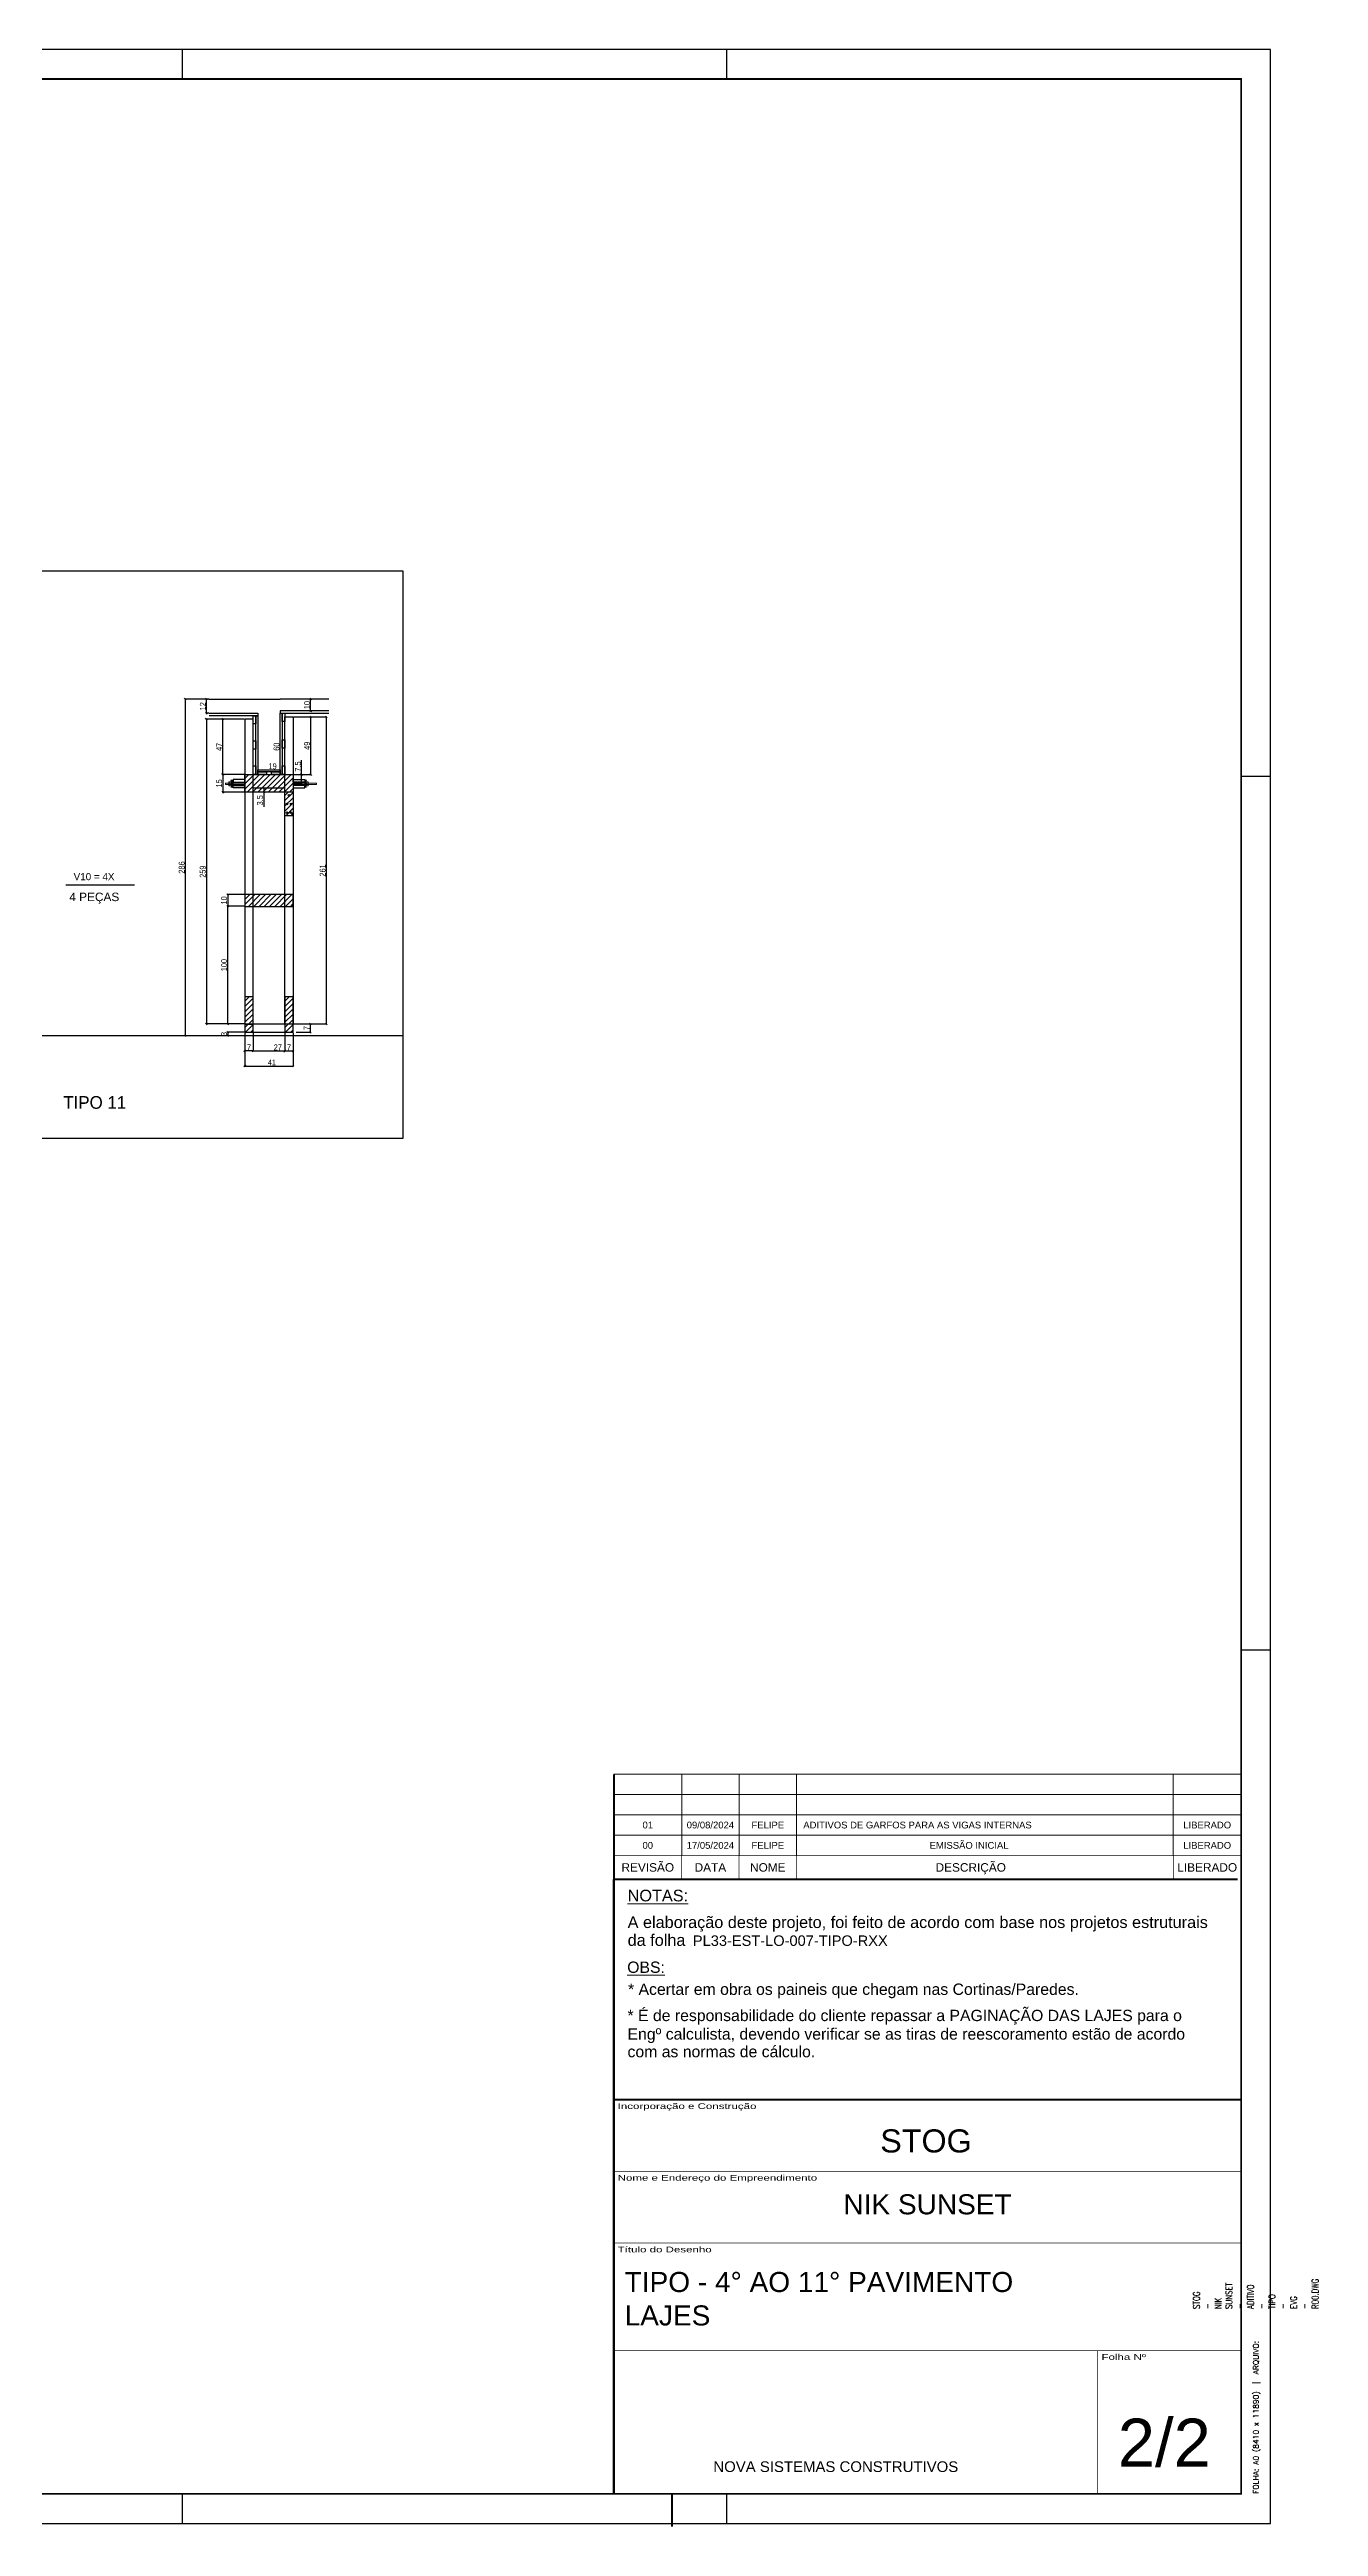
# Model space of a CAD drawing. Extents: x 15230 to 29563, y 3128 to 7338.
# Drawn here: x 27406 to 29563, y 3128 to 7338 of the extents above; entities that cross this region are included whole.
import ezdxf
from ezdxf.enums import TextEntityAlignment as Align

# ---------------------------------------------------------------- set-up
doc = ezdxf.new("R2010")
doc.units = 0
for name, color, linetype, lineweight in [('BARRA_ANCORAGEM', 1, 'Continuous', 15), ('CARIMBO', 7, 'Continuous', 9), ('FOLHA', 255, 'Continuous', 40), ('Folhas', 255, 'Continuous', 9)]:
    doc.layers.add(name, color=color, linetype=linetype, lineweight=lineweight)
for name, color, linetype in [('COTA', 241, 'Continuous'), ('TIRAS REESCORAMENTO', 252, 'Continuous'), ('VIGAS', 3, 'Continuous')]:
    doc.layers.add(name, color=color, linetype=linetype)
doc.styles.add('ARIAL', font='arial.ttf')
doc.styles.add('COTA TECNICA 2X', font='techl___.ttf', dxfattribs={"height": 10})
doc.styles.add('MillsCAD', font='romans.shx', dxfattribs={"width": 0.8})
doc.styles.add('R80-50', font='arial.ttf', dxfattribs={"height": 10})
doc.styles.add('ROMAS860', font='ROMAS860.SHX', dxfattribs={"height": 8.5})
doc.styles.add('Tecnologia', font='')
doc.styles.add('VERDANA', font='verdana.ttf', dxfattribs={"oblique": 15})
doc.styles.get('Tecnologia').set_extended_font_data('Forgotten Futurist')
doc.dimstyles.new('SECAO', dxfattribs={"dimscale": 0.333333, "dimtxt": 5, "dimasz": 9, "dimexe": 3, "dimexo": 3, "dimgap": 3, "dimtad": 1, "dimdec": 1, "dimlfac": 0.5, "dimzin": 12, "dimdsep": 46, "dimtxsty": 'COTA TECNICA 2X', "dimblk1": 'OBLIQUE', "dimblk2": 'OBLIQUE', "dimsah": 1, "dimcen": 0.9, "dimclrd": 4, "dimclre": 4, "dimclrt": 240, "dimadec": 1, "dimazin": 3, "dimtfac": 1, "dimtdec": 1, "dimtmove": 0, "dimatfit": 3, "dimfxl": 1, "dimtolj": 1, "dimtzin": 12, "dimarcsym": 0})

# ---------------------------------------------------------------- blocks, each defined once
blk = doc.blocks.new('_Oblique')
at = {"color": 0, "linetype": 'ByBlock', "lineweight": -2}
blk.add_line((-0.5, -0.5), (0.5, 0.5), dxfattribs=at)
blk = doc.blocks.new('*D311')
at = {"layer": 'COTA', "color": 4, "lineweight": -2, "transparency": 16777216}
for p, q in [((27736.9, 6200.2), (27671.5, 6200.2)), ((27672.5, 6200.2), (27672.5, 5682.1)), ((27736.9, 5682.1), (27671.5, 5682.1))]:
    blk.add_line(p, q, dxfattribs=at)
at = {"layer": 'DEFPOINTS', "color": 0, "transparency": 16777216}
for p in [(27737.9, 6200.2), (27672.5, 5682.1), (27737.9, 5682.1)]:
    blk.add_point(p, dxfattribs=at)
at = {"layer": 'COTA', "color": 4, "lineweight": -2, "transparency": 16777216, "xscale": 3, "yscale": 3, "zscale": 3}
for p, rotation in [((27672.5, 6200.2), 90), ((27672.5, 5682.1), 270)]:
    blk.add_blockref('_Oblique', p, dxfattribs=dict(at, rotation=rotation))
at = {"layer": 'COTA', "color": 240, "transparency": 16777216, "insert": (27666.4, 5941.1), "char_height": 10, "attachment_point": 5, "rotation": 90, "style": 'COTA TECNICA 2X'}
blk.add_mtext('\\A1;259', dxfattribs=at)
blk = doc.blocks.new('*D312')
at = {"layer": 'COTA', "color": 4, "lineweight": -2, "transparency": 16777216}
for p, q in [((27737.9, 5667.1), (27737.9, 5609.6)), ((27819.9, 5667.1), (27819.9, 5609.6)), ((27737.9, 5610.6), (27819.9, 5610.6))]:
    blk.add_line(p, q, dxfattribs=at)
at = {"layer": 'DEFPOINTS', "color": 0, "transparency": 16777216}
for p in [(27737.9, 5668.1), (27819.9, 5668.1), (27819.9, 5610.6)]:
    blk.add_point(p, dxfattribs=at)
at = {"layer": 'COTA', "color": 4, "lineweight": -2, "transparency": 16777216, "xscale": 3, "yscale": 3, "zscale": 3, "rotation": 180}
blk.add_blockref('_Oblique', (27737.9, 5610.6), dxfattribs=at)
at = {"layer": 'COTA', "color": 4, "lineweight": -2, "transparency": 16777216, "xscale": 3, "yscale": 3, "zscale": 3}
blk.add_blockref('_Oblique', (27819.9, 5610.6), dxfattribs=at)
at = {"layer": 'COTA', "color": 240, "transparency": 16777216, "insert": (27783.9, 5616.7), "char_height": 10, "attachment_point": 5, "style": 'COTA TECNICA 2X'}
blk.add_mtext('\\A1;41', dxfattribs=at)
blk = doc.blocks.new('*D313')
at = {"layer": 'COTA', "color": 4, "lineweight": -2, "transparency": 16777216}
for p, q in [((27751.9, 5667.1), (27751.9, 5635.3)), ((27805.9, 5667.1), (27805.9, 5635.3)), ((27751.9, 5636.3), (27805.9, 5636.3))]:
    blk.add_line(p, q, dxfattribs=at)
at = {"layer": 'DEFPOINTS', "color": 0, "transparency": 16777216}
for p in [(27751.9, 5668.1), (27805.9, 5668.1), (27805.9, 5636.3)]:
    blk.add_point(p, dxfattribs=at)
at = {"layer": 'COTA', "color": 4, "lineweight": -2, "transparency": 16777216, "xscale": 3, "yscale": 3, "zscale": 3, "rotation": 180}
blk.add_blockref('_Oblique', (27751.9, 5636.3), dxfattribs=at)
at = {"layer": 'COTA', "color": 4, "lineweight": -2, "transparency": 16777216, "xscale": 3, "yscale": 3, "zscale": 3}
blk.add_blockref('_Oblique', (27805.9, 5636.3), dxfattribs=at)
at = {"layer": 'COTA', "color": 240, "transparency": 16777216, "insert": (27793.9, 5642.4), "char_height": 10, "attachment_point": 5, "style": 'COTA TECNICA 2X'}
blk.add_mtext('\\A1;27', dxfattribs=at)
blk = doc.blocks.new('*D314')
at = {"layer": 'COTA', "color": 4, "lineweight": -2, "transparency": 16777216}
blk.add_line((27805.9, 5636.3), (27819.9, 5636.3), dxfattribs=at)
at = {"layer": 'DEFPOINTS', "color": 0, "transparency": 16777216}
for p in [(27805.9, 5636.3), (27819.9, 5636.3), (27819.9, 5636.3)]:
    blk.add_point(p, dxfattribs=at)
at = {"layer": 'COTA', "color": 4, "lineweight": -2, "transparency": 16777216, "xscale": 3, "yscale": 3, "zscale": 3, "rotation": 180}
blk.add_blockref('_Oblique', (27805.9, 5636.3), dxfattribs=at)
at = {"layer": 'COTA', "color": 4, "lineweight": -2, "transparency": 16777216, "xscale": 3, "yscale": 3, "zscale": 3}
blk.add_blockref('_Oblique', (27819.9, 5636.3), dxfattribs=at)
at = {"layer": 'COTA', "color": 240, "transparency": 16777216, "insert": (27812.9, 5642.4), "char_height": 10, "attachment_point": 5, "style": 'COTA TECNICA 2X'}
blk.add_mtext('\\A1;7', dxfattribs=at)
blk = doc.blocks.new('*D315')
at = {"layer": 'COTA', "color": 4, "lineweight": -2, "transparency": 16777216}
blk.add_line((27751.9, 5636.3), (27737.9, 5636.3), dxfattribs=at)
at = {"layer": 'DEFPOINTS', "color": 0, "transparency": 16777216}
for p in [(27737.9, 5636.3), (27737.9, 5636.3), (27751.9, 5636.3)]:
    blk.add_point(p, dxfattribs=at)
at = {"layer": 'COTA', "color": 4, "lineweight": -2, "transparency": 16777216, "xscale": 3, "yscale": 3, "zscale": 3, "rotation": 180}
blk.add_blockref('_Oblique', (27737.9, 5636.3), dxfattribs=at)
at = {"layer": 'COTA', "color": 4, "lineweight": -2, "transparency": 16777216, "xscale": 3, "yscale": 3, "zscale": 3}
blk.add_blockref('_Oblique', (27751.9, 5636.3), dxfattribs=at)
at = {"layer": 'COTA', "color": 240, "transparency": 16777216, "insert": (27744.9, 5642.4), "char_height": 10, "attachment_point": 5, "style": 'COTA TECNICA 2X'}
blk.add_mtext('\\A1;7', dxfattribs=at)
blk = doc.blocks.new('*D316')
at = {"layer": 'COTA', "color": 4, "lineweight": -2, "transparency": 16777216}
for p, q in [((27736.9, 5902.1), (27707.8, 5902.1)), ((27708.8, 5902.1), (27708.8, 5882.1)), ((27736.9, 5882.1), (27707.8, 5882.1))]:
    blk.add_line(p, q, dxfattribs=at)
at = {"layer": 'DEFPOINTS', "color": 0, "transparency": 16777216}
for p in [(27737.9, 5902.1), (27708.8, 5882.1), (27737.9, 5882.1)]:
    blk.add_point(p, dxfattribs=at)
at = {"layer": 'COTA', "color": 4, "lineweight": -2, "transparency": 16777216, "xscale": 3, "yscale": 3, "zscale": 3}
for p, rotation in [((27708.8, 5902.1), 90), ((27708.8, 5882.1), 270)]:
    blk.add_blockref('_Oblique', p, dxfattribs=dict(at, rotation=rotation))
at = {"layer": 'COTA', "color": 240, "transparency": 16777216, "insert": (27702.7, 5892.1), "char_height": 10, "attachment_point": 5, "rotation": 90, "style": 'COTA TECNICA 2X'}
blk.add_mtext('\\A1;10', dxfattribs=at)
blk = doc.blocks.new('*D317')
at = {"layer": 'COTA', "color": 4, "lineweight": -2, "transparency": 16777216}
for p, q in [((27736.9, 6200.2), (27699.2, 6200.2)), ((27700.2, 6106.1), (27700.2, 6200.2)), ((27736.9, 6106.1), (27699.2, 6106.1))]:
    blk.add_line(p, q, dxfattribs=at)
at = {"layer": 'DEFPOINTS', "color": 0, "transparency": 16777216}
for p in [(27700.2, 6200.2), (27737.9, 6200.2), (27737.9, 6106.1)]:
    blk.add_point(p, dxfattribs=at)
at = {"layer": 'COTA', "color": 4, "lineweight": -2, "transparency": 16777216, "xscale": 3, "yscale": 3, "zscale": 3}
for p, rotation in [((27700.2, 6200.2), 90), ((27700.2, 6106.1), 270)]:
    blk.add_blockref('_Oblique', p, dxfattribs=dict(at, rotation=rotation))
at = {"layer": 'COTA', "color": 240, "transparency": 16777216, "insert": (27694.2, 6153.1), "char_height": 10, "attachment_point": 5, "rotation": 90, "style": 'COTA TECNICA 2X'}
blk.add_mtext('\\A1;47', dxfattribs=at)
blk = doc.blocks.new('*D318')
at = {"layer": 'COTA', "color": 4, "lineweight": -2, "transparency": 16777216}
for p, q in [((27820.9, 6204), (27850.7, 6204)), ((27849.7, 6204), (27849.7, 6106.1)), ((27820.9, 6106.1), (27850.7, 6106.1))]:
    blk.add_line(p, q, dxfattribs=at)
at = {"layer": 'DEFPOINTS', "color": 0, "transparency": 16777216}
for p in [(27819.9, 6204), (27819.9, 6106.1), (27849.7, 6106.1)]:
    blk.add_point(p, dxfattribs=at)
at = {"layer": 'COTA', "color": 4, "lineweight": -2, "transparency": 16777216, "xscale": 3, "yscale": 3, "zscale": 3}
for p, rotation in [((27849.7, 6204), 90), ((27849.7, 6106.1), 270)]:
    blk.add_blockref('_Oblique', p, dxfattribs=dict(at, rotation=rotation))
at = {"layer": 'COTA', "color": 240, "transparency": 16777216, "insert": (27843.6, 6155.1), "char_height": 10, "attachment_point": 5, "rotation": 90, "style": 'COTA TECNICA 2X'}
blk.add_mtext('\\A1;49', dxfattribs=at)
blk = doc.blocks.new('*D319')
at = {"layer": 'COTA', "color": 4, "lineweight": -2, "transparency": 16777216}
for p, q in [((27675.9, 6234.2), (27635.7, 6234.2)), ((27636.7, 6234.2), (27636.7, 5662.1)), ((27736.9, 5662.1), (27635.7, 5662.1))]:
    blk.add_line(p, q, dxfattribs=at)
at = {"layer": 'DEFPOINTS', "color": 0, "transparency": 16777216}
for p in [(27676.9, 6234.2), (27636.7, 5662.1), (27737.9, 5662.1)]:
    blk.add_point(p, dxfattribs=at)
at = {"layer": 'COTA', "color": 4, "lineweight": -2, "transparency": 16777216, "xscale": 3, "yscale": 3, "zscale": 3}
for p, rotation in [((27636.7, 6234.2), 90), ((27636.7, 5662.1), 270)]:
    blk.add_blockref('_Oblique', p, dxfattribs=dict(at, rotation=rotation))
at = {"layer": 'COTA', "color": 240, "transparency": 16777216, "insert": (27630.6, 5948.1), "char_height": 10, "attachment_point": 5, "rotation": 90, "style": 'COTA TECNICA 2X'}
blk.add_mtext('\\A1;286', dxfattribs=at)
blk = doc.blocks.new('*D320')
at = {"layer": 'COTA', "color": 4, "lineweight": -2, "transparency": 16777216}
for p, q in [((27736.9, 5668.1), (27707.8, 5668.1)), ((27736.9, 5662.1), (27707.8, 5662.1)), ((27708.8, 5668.1), (27708.8, 5662.1))]:
    blk.add_line(p, q, dxfattribs=at)
at = {"layer": 'DEFPOINTS', "color": 0, "transparency": 16777216}
for p in [(27708.8, 5662.1), (27737.9, 5668.1), (27737.9, 5662.1)]:
    blk.add_point(p, dxfattribs=at)
at = {"layer": 'COTA', "color": 4, "lineweight": -2, "transparency": 16777216, "xscale": 3, "yscale": 3, "zscale": 3}
for p, rotation in [((27708.8, 5668.1), 90), ((27708.8, 5662.1), 270)]:
    blk.add_blockref('_Oblique', p, dxfattribs=dict(at, rotation=rotation))
at = {"layer": 'COTA', "color": 240, "transparency": 16777216, "insert": (27702.6, 5665.1), "char_height": 10, "attachment_point": 5, "rotation": 90, "style": 'COTA TECNICA 2X'}
blk.add_mtext('\\A1;3', dxfattribs=at)
blk = doc.blocks.new('*D321')
at = {"layer": 'DEFPOINTS', "color": 0, "transparency": 16777216}
for p in [(27785, 6234.2), (27797.9, 6234.2), (27785, 6114.1)]:
    blk.add_point(p, dxfattribs=at)
at = {"layer": 'COTA', "color": 240, "transparency": 16777216, "insert": (27791.8, 6153.5), "char_height": 10, "attachment_point": 5, "rotation": 90, "style": 'COTA TECNICA 2X'}
blk.add_mtext('\\A1;60', dxfattribs=at)
blk = doc.blocks.new('*D322')
at = {"layer": 'DEFPOINTS', "color": 0, "transparency": 16777216}
for p in [(27759.9, 6114.1), (27797.9, 6114.1), (27797.9, 6114.1)]:
    blk.add_point(p, dxfattribs=at)
at = {"layer": 'COTA', "color": 240, "transparency": 16777216, "insert": (27785, 6120.2), "char_height": 10, "attachment_point": 5, "style": 'COTA TECNICA 2X'}
blk.add_mtext('\\A1;19', dxfattribs=at)
blk = doc.blocks.new('*D323')
at = {"layer": 'COTA', "color": 4, "lineweight": -2, "transparency": 16777216}
for p, q in [((27736.9, 5882.1), (27707.8, 5882.1)), ((27708.8, 5682.1), (27708.8, 5882.1)), ((27735.9, 5682.1), (27707.8, 5682.1))]:
    blk.add_line(p, q, dxfattribs=at)
at = {"layer": 'DEFPOINTS', "color": 0, "transparency": 16777216}
for p in [(27708.8, 5882.1), (27737.9, 5882.1), (27736.9, 5682.1)]:
    blk.add_point(p, dxfattribs=at)
at = {"layer": 'COTA', "color": 4, "lineweight": -2, "transparency": 16777216, "xscale": 3, "yscale": 3, "zscale": 3}
for p, rotation in [((27708.8, 5882.1), 90), ((27708.8, 5682.1), 270)]:
    blk.add_blockref('_Oblique', p, dxfattribs=dict(at, rotation=rotation))
at = {"layer": 'COTA', "color": 240, "transparency": 16777216, "insert": (27702.7, 5782.1), "char_height": 10, "attachment_point": 5, "rotation": 90, "style": 'COTA TECNICA 2X'}
blk.add_mtext('\\A1;100', dxfattribs=at)
blk = doc.blocks.new('*D324')
at = {"layer": 'COTA', "color": 4, "lineweight": -2, "transparency": 16777216}
for p, q in [((27849.7, 6214.2), (27849.7, 6234.2)), ((27850.7, 6234.2), (27850.7, 6234.2)), ((27847.5, 6214.2), (27850.7, 6214.2))]:
    blk.add_line(p, q, dxfattribs=at)
at = {"layer": 'DEFPOINTS', "color": 0, "transparency": 16777216}
for p in [(27849.7, 6234.2), (27849.7, 6234.2), (27846.5, 6214.2)]:
    blk.add_point(p, dxfattribs=at)
at = {"layer": 'COTA', "color": 4, "lineweight": -2, "transparency": 16777216, "xscale": 3, "yscale": 3, "zscale": 3}
for p, rotation in [((27849.7, 6234.2), 90), ((27849.7, 6214.2), 270)]:
    blk.add_blockref('_Oblique', p, dxfattribs=dict(at, rotation=rotation))
at = {"layer": 'COTA', "color": 240, "transparency": 16777216, "insert": (27843.6, 6224.2), "char_height": 10, "attachment_point": 5, "rotation": 90, "style": 'COTA TECNICA 2X'}
blk.add_mtext('\\A1;10', dxfattribs=at)
blk = doc.blocks.new('*D325')
at = {"layer": 'COTA', "color": 4, "lineweight": -2, "transparency": 16777216}
for p, q in [((27821.9, 6204), (27877.2, 6204)), ((27876.2, 6204), (27876.2, 5682.1)), ((27821.9, 5682.1), (27877.2, 5682.1))]:
    blk.add_line(p, q, dxfattribs=at)
at = {"layer": 'DEFPOINTS', "color": 0, "transparency": 16777216}
for p in [(27820.9, 6204), (27820.9, 5682.1), (27876.2, 5682.1)]:
    blk.add_point(p, dxfattribs=at)
at = {"layer": 'COTA', "color": 4, "lineweight": -2, "transparency": 16777216, "xscale": 3, "yscale": 3, "zscale": 3}
for p, rotation in [((27876.2, 6204), 90), ((27876.2, 5682.1), 270)]:
    blk.add_blockref('_Oblique', p, dxfattribs=dict(at, rotation=rotation))
at = {"layer": 'COTA', "color": 240, "transparency": 16777216, "insert": (27870.1, 5943.1), "char_height": 10, "attachment_point": 5, "rotation": 90, "style": 'COTA TECNICA 2X'}
blk.add_mtext('\\A1;261', dxfattribs=at)
blk = doc.blocks.new('*D326')
at = {"layer": 'COTA', "color": 4, "lineweight": -2, "transparency": 16777216}
for p, q in [((27806.9, 5682.1), (27850.1, 5682.1)), ((27825, 5668.1), (27850.1, 5668.1)), ((27849.1, 5682.1), (27849.1, 5668.1))]:
    blk.add_line(p, q, dxfattribs=at)
at = {"layer": 'DEFPOINTS', "color": 0, "transparency": 16777216}
for p in [(27805.9, 5682.1), (27824, 5668.1), (27849.1, 5668.1)]:
    blk.add_point(p, dxfattribs=at)
at = {"layer": 'COTA', "color": 4, "lineweight": -2, "transparency": 16777216, "xscale": 3, "yscale": 3, "zscale": 3}
for p, rotation in [((27849.1, 5682.1), 90), ((27849.1, 5668.1), 270)]:
    blk.add_blockref('_Oblique', p, dxfattribs=dict(at, rotation=rotation))
at = {"layer": 'COTA', "color": 240, "transparency": 16777216, "insert": (27843, 5675.1), "char_height": 10, "attachment_point": 5, "rotation": 90, "style": 'COTA TECNICA 2X'}
blk.add_mtext('\\A1;7', dxfattribs=at)
blk = doc.blocks.new('*D327')
at = {"layer": 'COTA', "color": 4, "lineweight": -2, "transparency": 16777216}
for p, q in [((27736.9, 6106.1), (27699.2, 6106.1)), ((27700.2, 6106.1), (27700.2, 6076.1)), ((27736.9, 6076.1), (27699.2, 6076.1))]:
    blk.add_line(p, q, dxfattribs=at)
at = {"layer": 'DEFPOINTS', "color": 0, "transparency": 16777216}
for p in [(27737.9, 6106.1), (27700.2, 6076.1), (27737.9, 6076.1)]:
    blk.add_point(p, dxfattribs=at)
at = {"layer": 'COTA', "color": 4, "lineweight": -2, "transparency": 16777216, "xscale": 3, "yscale": 3, "zscale": 3}
for p, rotation in [((27700.2, 6106.1), 90), ((27700.2, 6076.1), 270)]:
    blk.add_blockref('_Oblique', p, dxfattribs=dict(at, rotation=rotation))
at = {"layer": 'COTA', "color": 240, "transparency": 16777216, "insert": (27694.1, 6091.1), "char_height": 10, "attachment_point": 5, "rotation": 90, "style": 'COTA TECNICA 2X'}
blk.add_mtext('\\A1;15', dxfattribs=at)
blk = doc.blocks.new('A$C51C4441F')
at = {"layer": 'BARRA_ANCORAGEM'}
for p, q in [((-2.3, 3.4), (-5.8, 3.4)), ((-5.8, 3.4), (-5.8, -3.4)), ((-2.3, 1.2), (-5, 1.2)), ((-2.3, 3.4), (-1.8, 5.5)), ((-2.3, 3.4), (-2.3, 3.4)), ((-2.3, 3.4), (-2.3, 0.2)), ((-2.3, -3.4), (-5.8, -3.4)), ((-2.2, -1.2), (-5, -1.2)), ((-2.3, -0.2), (-2.3, -3.4)), ((-2.3, -3.4), (-1.8, -5.5))]:
    blk.add_line(p, q, dxfattribs=at)
for points in [[(-2.7, 6), (-1.2, 6), (-1.2, 5.5), (-2.7, 5.5)], [(-2.7, 0.2), (-1.2, 0.2), (-1.2, -0.2), (-2.7, -0.2)], [(-1.2, -6), (0, -6), (0, 6), (-1.2, 6)], [(-2.7, -6), (-1.2, -6), (-1.2, -5.5), (-2.7, -5.5)]]:
    blk.add_lwpolyline(points, close=True, dxfattribs=at)
for centre, radius, start, end in [((-4.7, 2.3), 1.15, 107.7845, 252.2718), ((-4.5, 0), 1.3, 112.648, 247.4083), ((-4.7, -2.3), 1.15, 107.7845, 252.2718)]:
    blk.add_arc(centre, radius, start, end, dxfattribs=at)
blk = doc.blocks.new('*D328')
at = {"layer": 'COTA', "color": 4, "lineweight": -2, "transparency": 16777216}
for p, q in [((27820.9, 6106.1), (27835.2, 6106.1)), ((27834.2, 6106.1), (27834.2, 6130.3)), ((27834.2, 6090.4), (27834.2, 6106.1)), ((27820.9, 6090.4), (27835.2, 6090.4))]:
    blk.add_line(p, q, dxfattribs=at)
at = {"layer": 'DEFPOINTS', "color": 0, "transparency": 16777216}
for p in [(27819.9, 6106.1), (27834.2, 6106.1), (27819.9, 6090.4)]:
    blk.add_point(p, dxfattribs=at)
at = {"layer": 'COTA', "color": 4, "lineweight": -2, "transparency": 16777216, "xscale": 3, "yscale": 3, "zscale": 3}
for p, rotation in [((27834.2, 6106.1), 90), ((27834.2, 6090.4), 270)]:
    blk.add_blockref('_Oblique', p, dxfattribs=dict(at, rotation=rotation))
at = {"layer": 'COTA', "color": 240, "transparency": 16777216, "insert": (27828, 6119.7), "char_height": 10, "attachment_point": 5, "rotation": 90, "style": 'COTA TECNICA 2X'}
blk.add_mtext('\\A1;7.5', dxfattribs=at)
blk = doc.blocks.new('*D329')
at = {"layer": 'COTA', "color": 4, "lineweight": -2, "transparency": 16777216}
for p, q in [((27777.9, 6083.1), (27768.9, 6083.1)), ((27777.9, 6076.1), (27768.9, 6076.1)), ((27769.9, 6083.1), (27769.9, 6076.1)), ((27769.9, 6076.1), (27769.9, 6051.5))]:
    blk.add_line(p, q, dxfattribs=at)
at = {"layer": 'DEFPOINTS', "color": 0, "transparency": 16777216}
for p in [(27769.9, 6076.1), (27778.9, 6083.1), (27778.9, 6076.1)]:
    blk.add_point(p, dxfattribs=at)
at = {"layer": 'COTA', "color": 4, "lineweight": -2, "transparency": 16777216, "xscale": 3, "yscale": 3, "zscale": 3}
for p, rotation in [((27769.9, 6083.1), 90), ((27769.9, 6076.1), 270)]:
    blk.add_blockref('_Oblique', p, dxfattribs=dict(at, rotation=rotation))
at = {"layer": 'COTA', "color": 240, "transparency": 16777216, "insert": (27763.6, 6062.3), "char_height": 10, "attachment_point": 5, "rotation": 90, "style": 'COTA TECNICA 2X'}
blk.add_mtext('\\A1;3.5', dxfattribs=at)
blk = doc.blocks.new('*D330')
at = {"layer": 'COTA', "color": 4, "lineweight": -2, "transparency": 16777216}
for p, q in [((27676.4, 6234.2), (27671.5, 6234.2)), ((27672.5, 6210.2), (27672.5, 6234.2)), ((27676.4, 6210.2), (27671.5, 6210.2))]:
    blk.add_line(p, q, dxfattribs=at)
at = {"layer": 'DEFPOINTS', "color": 0, "transparency": 16777216}
for p in [(27672.5, 6234.2), (27677.4, 6234.2), (27677.4, 6210.2)]:
    blk.add_point(p, dxfattribs=at)
at = {"layer": 'COTA', "color": 4, "lineweight": -2, "transparency": 16777216, "xscale": 3, "yscale": 3, "zscale": 3}
for p, rotation in [((27672.5, 6234.2), 90), ((27672.5, 6210.2), 270)]:
    blk.add_blockref('_Oblique', p, dxfattribs=dict(at, rotation=rotation))
at = {"layer": 'COTA', "color": 240, "transparency": 16777216, "insert": (27666.5, 6222.2), "char_height": 10, "attachment_point": 5, "rotation": 90, "style": 'COTA TECNICA 2X'}
blk.add_mtext('\\A1;12', dxfattribs=at)
blk = doc.blocks.new('*U6')
at = {"color": 252}
for p, q in [((-10740, 8310), (-10759.3, 8210)), ((-11540, 4165.2), (-11790, 2870)), ((-11690, 1785), (-11734.2, 1785)), ((-11690, 1785), (-11690, 1829.2)), ((-11690, 1785), (-11645.8, 1785)), ((-11690, 1785), (-11690, 1740.8)), ((-11790, 1385), (-11540, 1385)), ((-11690, 985), (-11690, 1029.2)), ((-11690, 985), (-11734.2, 985)), ((-11690, 985), (-11645.8, 985)), ((-11690, 985), (-11690, 940.8))]:
    blk.add_line(p, q, dxfattribs=at)
at = {"color": 7}
for p, q in [((-9690, 8310), (-9690, 8210)), ((-8495, 8310), (-8495, 8210)), ((-7300, 8310), (-7300, 8210)), ((-5450, 8310), (-5450, 8210)), ((-3600, 8310), (-3600, 8210)), ((-1750, 8310), (-1750, 8210)), ((-11790, 5840), (-11540, 5840)), ((0, 5840), (100, 5840)), ((-11790, 2870), (-11540, 2870)), ((0, 2870), (100, 2870)), ((-9690, 0), (-9690, -100)), ((-8495, 0), (-8495, -100)), ((-7300, 0), (-7300, -100)), ((-5450, 0), (-5450, -100)), ((-3600, 0), (-3600, -100)), ((-1750, 0), (-1750, -100))]:
    blk.add_line(p, q, dxfattribs=at)
blk.add_lwpolyline([(-11790, 8310), (-11790, -100), (100, -100), (100, 8310)], close=True, dxfattribs=at)
at = {"color": 7, "const_width": 6}
blk.add_lwpolyline([(-11540, 8210), (-11540, 0), (0, 0), (0, 8210)], close=True, dxfattribs=at)
at = {"color": 252}
for centre in [(-11690, 1785), (-11690, 985)]:
    blk.add_circle(centre, 25, dxfattribs=at)
for p in [(-11690, 1785), (-11690, 1785), (-11690, 985), (-11690, 985)]:
    blk.add_point(p, dxfattribs=at)
blk.add_point((-11690, 985))
at = {"color": 7, "style": 'MillsCAD'}
blk.add_text('FOLHA: A0 (8410 x 11890)  |  ARQUIVO:', height=18.75, rotation=90, dxfattribs=at).set_placement((50, 0), align=Align.MIDDLE_LEFT)
at = {"color": 7, "insert": (50, 628.4), "char_height": 22, "width": 1.25, "attachment_point": 4, "rotation": 90, "style": 'MillsCAD'}
blk.add_mtext('STOG - NIK SUNSET - ADITIVO - TIPO - EVG - R00.DWG', dxfattribs=at)
blk = doc.blocks.new('Carimbo Laje')
at = {"layer": 'CARIMBO', "color": 30}
for points, const_width in [([(124981.9, 144853.7), (123684.7, 144853.7), (123684.7, 144038.4)], 4.45), ([(123684.7, 144705.5), (124981.9, 144705.5)], 1.48), ([(123684.7, 144557.3), (124981.9, 144557.3)], 1.48), ([(123684.7, 144334.9), (124981.9, 144334.9)], 1.48), ([(124685.4, 144038.4), (124685.4, 144334.9)], 1.48), ([(123684.7, 144038.4), (124981.9, 144038.4)], 1.48)]:
    blk.add_lwpolyline(points, dxfattribs=dict(at, const_width=const_width))
at = {"color": 0, "linetype": 'Continuous', "ltscale": 5, "style": 'ARIAL'}
blk.add_text('NOVA SISTEMAS CONSTRUTIVOS', height=22.118, dxfattribs=at).set_placement((123890.4, 144083.7))
at = {"color": 7, "style": 'ARIAL'}
blk.add_attdef('INCORPORAÇÃO_E_CONTRUÇÃO', text='', height=45.7, dxfattribs=at).set_placement((124364.7, 144777.9), align=Align.MIDDLE_CENTER)
blk.add_attdef('NOME_DA_OBRA', text='', height=41.5, dxfattribs=at).set_placement((124333.3, 144616.6), align=Align.CENTER)
for tag, p in [('PAVIMENTO', (123706.9, 144455.9)), ('TIPO_DE_PROJETO', (123706.9, 144386.8))]:
    blk.add_attdef(tag, p, '', height=41.5, dxfattribs=at)
at = {"color": 7, "style": 'ARIAL', "oblique": 10}
blk.add_attdef('FOLHA_Nº', text='', height=111.2, dxfattribs=at).set_placement((124832.8, 144149.1), align=Align.CENTER)
at = {"layer": 'CARIMBO', "color": 7, "style": 'VERDANA'}
blk.add_attdef('ENDEREÇO', text='', height=14.8, dxfattribs=at).set_placement((124333.3, 144572.1), align=Align.CENTER)
at = {"layer": 'Folhas', "style": 'Tecnologia', "width": 1.5}
for s, p in [('Incorporação e Construção', (123692.5, 144846.3)), ('Nome e Endereço do Empreendimento', (123692.5, 144698.1)), ('Título do Desenho', (123692.5, 144549.8)), ('Folha Nº', (124693.1, 144327.5))]:
    blk.add_text(s, height=11.86, dxfattribs=at).set_placement(p, align=Align.TOP_LEFT)
blk = doc.blocks.new('Revisão Carimbo')
at = {"color": 30}
for p, q in [((0, 155), (925, 155)), ((100, 35), (100, 155)), ((184.66, 35), (184.66, 155)), ((269.32, 35), (269.32, 155)), ((825, 35), (825, 155)), ((0, 125), (925, 125)), ((0, 95), (925, 95)), ((0, 65), (925, 65))]:
    blk.add_line(p, q, dxfattribs=at)
for points, const_width in [([(0, 0), (0, 155)], 3), ([(0, 0), (920, 0)], 3), ([(0, 35), (925, 35)], 1), ([(100, 35), (100, 0)], 1), ([(184.66, 35), (184.66, 0)], 1), ([(269.32, 35), (269.32, 0)], 1), ([(825, 35), (825, 0)], 1)]:
    blk.add_lwpolyline(points, dxfattribs=dict(at, const_width=const_width))
at = {"color": 7, "style": 'ARIAL'}
for s, p in [('REVISÃO', (50, 17.5)), ('DATA', (142.33, 17.5)), ('NOME', (226.99, 17.5)), ('DESCRIÇÃO', (526.27, 17.5)), ('LIBERADO', (875, 17.5))]:
    blk.add_text(s, height=12.5, dxfattribs=at).set_placement(p, align=Align.MIDDLE_CENTER)
at = {"layer": 'CARIMBO', "color": 7, "style": 'ARIAL'}
for tag, p in [('REVISÃO_03', (50, 140)), ('REVISÃO_02', (50, 110)), ('DATA', (142.33, 140)), ('DATA', (142.33, 110)), ('NOME', (226.99, 140)), ('NOME', (226.99, 110)), ('LIBERADO', (875, 140)), ('LIBERADO', (875, 110)), ('REVISÃO_01', (50, 80)), ('DATA', (142.33, 80)), ('NOME', (226.99, 80)), ('LIBERADO', (875, 80)), ('REVISÃO_00', (50, 50)), ('DATA', (142.33, 50)), ('NOME', (226.99, 50)), ('LIBERADO', (875, 50))]:
    blk.add_attdef(tag, text='', height=10, dxfattribs=at).set_placement(p, align=Align.MIDDLE_CENTER)
for p in [(279.32, 140), (279.32, 110), (279.32, 80), (279.32, 50)]:
    blk.add_attdef('DESCRIÇÃO', text='', height=10, dxfattribs=at).set_placement(p, align=Align.MIDDLE_LEFT)

msp = doc.modelspace()

# ---------------------------------------------------------------- hatches: boundary and pattern name
at = {"layer": 'COTA'}
h = msp.add_hatch(dxfattribs=at)
h.set_pattern_fill('ANSI31', color=256, scale=2, style=0)
h.set_pattern_definition([(45, (3122.979, -207190.956), (-4.49012806, 4.49012806), [])])
h.paths.add_polyline_path([(27819.93, 6076.11), (27819.93, 6106.11), (27737.93, 6106.11), (27737.93, 6076.11)])
h = msp.add_hatch(dxfattribs=at)
h.set_pattern_fill('ANSI31', color=256, scale=2, style=0)
h.set_pattern_definition([(45, (4146.2027, -192183.2966), (-4.49012806, 4.49012806), [])])
h.paths.add_polyline_path([(27806.05, 6036.09), (27820.05, 6036.09), (27820.05, 6076.03), (27806.05, 6076.03)])
h = msp.add_hatch(dxfattribs=at)
h.set_pattern_fill('ANSI31', color=256, scale=2, style=0)
h.set_pattern_definition([(45, (4156.078, -192219.211), (-4.49012806, 4.49012806), [])])
h.paths.add_polyline_path([(27819.93, 5882.09), (27819.93, 5902.09), (27737.93, 5902.09), (27737.93, 5882.09)])
h = msp.add_hatch(dxfattribs=at)
h.set_pattern_fill('ANSI31', color=256, scale=2, style=0)
h.set_pattern_definition([(45, (7893.7114, -141.1216), (-4.490128, 4.490128), [])])
h.paths.add_polyline_path([(27737.93, 5668.07), (27751.93, 5668.07), (27751.93, 5728.07), (27737.93, 5728.07)])
h = msp.add_hatch(dxfattribs=at)
h.set_pattern_fill('ANSI31', color=256, scale=2, style=0)
h.set_pattern_definition([(45, (7961.7114, -141.1216), (-4.490128, 4.490128), [])])
h.paths.add_polyline_path([(27805.93, 5668.07), (27819.93, 5668.07), (27819.93, 5728.07), (27805.93, 5728.07)])

# ---------------------------------------------------------------- linework, layer by layer
at = {"linetype": 'Continuous'}
for p, q in [((27737.93, 6076.11), (27737.93, 6106.11)), ((27737.93, 6106.11), (27819.93, 6106.11)), ((27819.93, 6106.11), (27819.93, 6076.11)), ((27819.93, 6076.11), (27737.93, 6076.11)), ((27805.93, 6083.11), (27751.93, 6083.11))]:
    msp.add_line(p, q, dxfattribs=at)
msp.add_line((27819.93, 6036.09), (27805.93, 6036.09))
for points in [[(27737.93, 5682.07), (27751.93, 5682.07), (27751.93, 6200.16), (27737.93, 6200.16)], [(27737.93, 5668.07), (27751.93, 5668.07), (27751.93, 5728.07), (27737.93, 5728.07)], [(27805.93, 5668.07), (27819.93, 5668.07), (27819.93, 5728.07), (27805.93, 5728.07)]]:
    msp.add_lwpolyline(points, close=True, dxfattribs=at)
for points in [[(27805.93, 6083.11), (27805.93, 6204.04), (27819.93, 6204.04), (27819.93, 5682.07), (27805.93, 5682.07), (27805.93, 6083.11)], [(27737.93, 5882.09), (27819.93, 5882.09), (27819.93, 5902.09), (27737.93, 5902.09), (27737.93, 5882.09)], [(27759.93, 5668.07), (27819.93, 5668.07), (27819.93, 5682.07), (27737.93, 5682.07), (27737.93, 5668.07), (27759.93, 5668.07)]]:
    msp.add_lwpolyline(points, dxfattribs=at)
for centre in [(27812.93, 6071.03), (27809.43, 6056.06), (27809.43, 6041.09), (27816.43, 6056.06), (27816.43, 6041.09)]:
    msp.add_circle(centre, 1.4)
at = {"layer": 'BARRA_ANCORAGEM'}
for points in [[(27704.73, 6089.41), (27710.92, 6089.41), (27710.92, 6091.41), (27704.73, 6091.41)], [(27716.73, 6096.41), (27717.93, 6096.41), (27717.93, 6084.41), (27716.73, 6084.41)], [(27717.93, 6089.41), (27737.93, 6089.41), (27737.93, 6091.41), (27717.93, 6091.41)], [(27839.93, 6089.41), (27819.93, 6089.41), (27819.93, 6091.41), (27839.93, 6091.41)], [(27841.13, 6096.41), (27839.93, 6096.41), (27839.93, 6084.41), (27841.13, 6084.41)], [(27845.74, 6089.41), (27859.93, 6089.41), (27859.93, 6091.41), (27845.74, 6091.41)]]:
    msp.add_lwpolyline(points, close=True, dxfattribs=at)
at = {"layer": 'CARIMBO', "color": 30, "const_width": 3.65}
msp.add_lwpolyline([(28365.14, 3853.65), (28365.14, 4228.27)], dxfattribs=at)
at = {"layer": 'FOLHA'}
msp.add_line((28463.63, 3183.48), (28463.63, 3128.18), dxfattribs=at)
at = {"layer": 'TIRAS REESCORAMENTO', "linetype": 'ByBlock'}
for p, q in [((27676.91, 6234.16), (27759.93, 6234.16)), ((27759.93, 6234.16), (27797.93, 6234.16)), ((27880.89, 6234.16), (27797.93, 6234.16)), ((27797.93, 6210.16), (27880.41, 6210.16)), ((28006.26, 5662.07), (27381.98, 5662.07))]:
    msp.add_line(p, q, dxfattribs=at)
for points in [[(27677.45, 6210.16), (27759.93, 6210.16), (27759.93, 6206.16), (27677.45, 6206.16)], [(27759.93, 6106.11), (27756.33, 6106.11), (27756.33, 6206.16), (27759.93, 6206.16), (27759.93, 6106.11)], [(27880.41, 6214.16), (27797.93, 6214.16), (27797.93, 6210.16), (27880.41, 6210.16)], [(27801.53, 6106.11), (27797.93, 6106.11), (27797.93, 6210.16), (27801.53, 6210.16), (27801.53, 6106.11)]]:
    msp.add_lwpolyline(points, dxfattribs=at)
for points in [[(27751.93, 6206.16), (27756.33, 6206.16), (27756.33, 6192.16), (27751.93, 6192.16)], [(27801.53, 6210.16), (27805.93, 6210.16), (27805.93, 6196.16), (27801.53, 6196.16)], [(27751.93, 6163.14), (27756.33, 6163.14), (27756.33, 6149.14), (27751.93, 6149.14)], [(27801.53, 6165.14), (27805.93, 6165.14), (27805.93, 6151.14), (27801.53, 6151.14)], [(27751.93, 6121.11), (27756.33, 6121.11), (27756.33, 6106.11), (27751.93, 6106.11)], [(27797.93, 6110.51), (27759.93, 6110.51), (27759.93, 6114.11), (27797.93, 6114.11)], [(27774.93, 6110.51), (27774.93, 6106.11), (27759.93, 6106.11), (27759.93, 6110.51)], [(27797.93, 6110.51), (27797.93, 6106.11), (27782.93, 6106.11), (27782.93, 6110.51)], [(27801.53, 6121.11), (27805.93, 6121.11), (27805.93, 6106.11), (27801.53, 6106.11)], [(27717.93, 6093.41), (27737.93, 6093.41), (27737.93, 6097.41), (27717.93, 6097.41)], [(27717.93, 6087.41), (27737.93, 6087.41), (27737.93, 6083.41), (27717.93, 6083.41)], [(27839.93, 6093.41), (27819.93, 6093.41), (27819.93, 6097.41), (27839.93, 6097.41)], [(27839.93, 6087.41), (27819.93, 6087.41), (27819.93, 6083.41), (27839.93, 6083.41)]]:
    msp.add_lwpolyline(points, close=True, dxfattribs=at)
at = {"layer": 'VIGAS', "color": 7}
msp.add_line((27433.39, 5918.41), (27550.54, 5918.41), dxfattribs=at)
at = {"layer": 'VIGAS'}
msp.add_lwpolyline([(28006.26, 5487.46), (27381.98, 5487.46), (27381.98, 6452.24), (28006.26, 6452.24)], close=True, dxfattribs=at)

# ---------------------------------------------------------------- block references
at = {"xscale": 0.5, "yscale": 0.5, "zscale": 0.5}
msp.add_blockref('*U6', (29431.31, 3183.48), dxfattribs=at)
at = {"layer": 'BARRA_ANCORAGEM', "xscale": -1, "rotation": 180}
msp.add_blockref('A$C51C4441F', (27716.73, 6090.41), dxfattribs=at)
at = {"layer": 'BARRA_ANCORAGEM', "xscale": -1}
msp.add_blockref('A$C51C4441F', (27839.93, 6090.41), dxfattribs=at)
at = {"layer": 'CARIMBO', "color": 1}
ref = msp.add_blockref('Revisão Carimbo', (28365.14, 4228.27), dxfattribs=dict(at, xscale=1.152505138133646, yscale=1.152505138133646, zscale=1.152505138133646))
ref.add_attrib('REVISÃO_00', '00', dxfattribs={"color": 1, "height": 11.525, "style": 'ARIAL'}).set_placement((28422.76, 4285.9), align=Align.MIDDLE_CENTER)
ref.add_attrib('DATA', '17/05/2024', dxfattribs={"color": 1, "height": 11.525, "style": 'ARIAL'}).set_placement((28529.17, 4285.9), align=Align.MIDDLE_CENTER)
ref.add_attrib('NOME', 'FELIPE', dxfattribs={"color": 1, "height": 11.525, "style": 'ARIAL'}).set_placement((28626.74, 4285.9), align=Align.MIDDLE_CENTER)
ref.add_attrib('DESCRIÇÃO', '                                                EMISSÃO INICIAL', dxfattribs={"color": 1, "height": 11.5251, "style": 'ARIAL'}).set_placement((28687.06, 4285.9), align=Align.MIDDLE_LEFT)
ref.add_attrib('LIBERADO', 'LIBERADO', dxfattribs={"color": 1, "height": 11.525, "style": 'ARIAL'}).set_placement((29373.58, 4285.9), align=Align.MIDDLE_CENTER)
ref.add_attrib('REVISÃO_01', '01', dxfattribs={"height": 11.525, "style": 'ARIAL'}).set_placement((28422.76, 4320.47), align=Align.MIDDLE_CENTER)
ref.add_attrib('DATA', '09/08/2024', dxfattribs={"height": 11.525, "style": 'ARIAL'}).set_placement((28529.17, 4320.47), align=Align.MIDDLE_CENTER)
ref.add_attrib('NOME', 'FELIPE', dxfattribs={"height": 11.525, "style": 'ARIAL'}).set_placement((28626.74, 4320.47), align=Align.MIDDLE_CENTER)
ref.add_attrib('DESCRIÇÃO', 'ADITIVOS DE GARFOS PARA AS VIGAS INTERNAS', dxfattribs={"height": 11.5251, "style": 'ARIAL'}).set_placement((28687.06, 4320.47), align=Align.MIDDLE_LEFT)
ref.add_attrib('LIBERADO', 'LIBERADO', dxfattribs={"height": 11.525, "style": 'ARIAL'}).set_placement((29373.58, 4320.47), align=Align.MIDDLE_CENTER)
at = {"layer": 'CARIMBO', "linetype": 'ByBlock'}
ref = msp.add_blockref('Carimbo Laje', (-73293.11, -115203.75), dxfattribs=dict(at, xscale=0.8219144908905698, yscale=0.8219144908905698, zscale=0.8219144908905698))
ref.add_attrib('FOLHA_Nº', '  2/2', (29158.41, 3229.97), dxfattribs={"layer": '0', "height": 81.442, "style": 'ARIAL'})
ref.add_attrib('TIPO_DE_PROJETO', 'LAJES', (28383.41, 3469.82), dxfattribs={"layer": '0', "height": 34.118, "style": 'ARIAL'})
ref.add_attrib('PAVIMENTO', 'TIPO - 4° AO 11° PAVIMENTO', (28383.41, 3526.66), dxfattribs={"layer": '0', "height": 34.1176, "style": 'ARIAL'})
ref.add_attrib('NOME_DA_OBRA', 'NIK SUNSET', dxfattribs={"layer": '0', "height": 34.118, "style": 'ARIAL'}).set_placement((28898.22, 3658.69), align=Align.CENTER)
ref.add_attrib('INCORPORAÇÃO_E_CONTRUÇÃO', '          STOG', dxfattribs={"layer": '0', "height": 39.2652, "style": 'ARIAL'}).set_placement((28819.39, 3803.18), align=Align.TOP_CENTER)

# ---------------------------------------------------------------- texts
at = {"layer": 'CARIMBO', "style": 'ARIAL'}
for s, height, p in [('%%UNOTAS:', 19.751, (28388.54, 4190.74)), ('A elaboração deste projeto, foi feito de acordo com base nos projetos estruturais', 19.7506, (28388.54, 4145.43)), ('da folha', 19.751, (28388.54, 4115.05)), ('%%UOBS:', 19.202, (28387.79, 4069.2)), ('* Acertar em obra os paineis que chegam nas Cortinas/Paredes.', 19.2019, (28389.15, 4031.79)), ('* É de responsabilidade do cliente repassar a PAGINAÇÃO DAS LAJES para o', 19.2019, (28388.32, 3987.2)), ('Engº calculista, devendo verificar se as tiras de reescoramento estão de acordo', 19.2019, (28388.32, 3955.73)), ('com as normas de cálculo.', 19.2019, (28388.32, 3925.78))]:
    msp.add_text(s, height=height, dxfattribs=at).set_placement(p)
at = {"layer": 'CARIMBO', "color": 1, "style": 'ARIAL'}
msp.add_text('PL33-EST-LO-007-TIPO-RXX', height=17.7755, dxfattribs=at).set_placement((28499.39, 4115.05))
at = {"layer": 'COTA', "color": 7, "style": 'ROMAS860'}
msp.add_text('TIPO 11', height=21.505, dxfattribs=at).set_placement((27429.26, 5537.98))
at = {"layer": 'VIGAS', "color": 7, "style": 'R80-50'}
msp.add_text('V10 = 4X', height=12, dxfattribs=at).set_placement((27446.89, 5926.56))
at = {"layer": 'VIGAS', "color": 7, "insert": (27439.51, 5905.36), "char_height": 14.4, "attachment_point": 1, "style": 'R80-50'}
msp.add_mtext_dynamic_manual_height_columns('4 PEÇAS', width=162.221, gutter_width=50, heights=[0], dxfattribs=at)

# ---------------------------------------------------------------- dimensions: what is measured, and where the dimension line sits
at = {"layer": 'COTA', "color": 3}
for base, p1, p2, picture, middle in [((27636.73, 5662.07), (27676.91, 6234.16), (27737.93, 5662.07), '*D319', (27630.6, 5948.12)), ((27672.52, 6234.16), (27677.45, 6210.16), (27677.45, 6234.16), '*D330', (27666.46, 6222.16)), ((27849.68, 6234.16), (27846.53, 6214.16), (27849.68, 6234.16), '*D324', (27843.58, 6224.16)), ((27672.52, 5682.07), (27737.93, 6200.16), (27737.93, 5682.07), '*D311', (27666.38, 5941.12)), ((27700.23, 6200.16), (27737.93, 6106.11), (27737.93, 6200.16), '*D317', (27694.16, 6153.14)), ((27849.68, 6106.11), (27819.93, 6204.04), (27819.93, 6106.11), '*D318', (27843.58, 6155.07)), ((27876.22, 5682.07), (27820.93, 6204.04), (27820.93, 5682.07), '*D325', (27870.12, 5943.05)), ((27700.23, 6076.11), (27737.93, 6106.11), (27737.93, 6076.11), '*D327', (27694.12, 6091.11)), ((27769.86, 6076.11), (27778.93, 6083.11), (27778.93, 6076.11), '*D329', (27763.64, 6062.31)), ((27708.83, 5882.09), (27737.93, 5902.09), (27737.93, 5882.09), '*D316', (27702.73, 5892.09)), ((27708.83, 5882.09), (27736.93, 5682.07), (27737.93, 5882.09), '*D323', (27702.73, 5782.08)), ((27849.08, 5668.07), (27805.93, 5682.07), (27823.99, 5668.07), '*D326', (27843, 5675.07))]:
    dim = msp.add_linear_dim(base=base, p1=p1, p2=p2, angle=90, dimstyle='SECAO', dxfattribs=at)
    dim.commit()
    dim.dimension.update_dxf_attribs({"geometry": picture, "text_midpoint": middle})
dim = msp.add_linear_dim(base=(27797.93, 6234.16), p1=(27784.97, 6114.11), p2=(27784.97, 6234.16), angle=90, dimstyle='SECAO', override={"dimse1": 1, "dimse2": 1, "dimsd1": 1, "dimsd2": 1}, dxfattribs=at)
dim.commit()
dim.dimension.update_dxf_attribs({"geometry": '*D321', "text_midpoint": (27797.93, 6153.52), "dimtype": 160})
dim = msp.add_linear_dim(base=(27797.93, 6114.11), p1=(27759.93, 6114.11), p2=(27797.93, 6114.11), dimstyle='SECAO', override={"dimse1": 1, "dimse2": 1, "dimsd1": 1, "dimsd2": 1}, dxfattribs=at)
dim.commit()
dim.dimension.update_dxf_attribs({"geometry": '*D322', "text_midpoint": (27784.97, 6114.11), "dimtype": 160})
dim = msp.add_linear_dim(base=(27834.15, 6106.11), p1=(27819.93, 6090.41), p2=(27819.93, 6106.11), angle=90, text='7.5', dimstyle='SECAO', dxfattribs=at)
dim.commit()
dim.dimension.update_dxf_attribs({"geometry": '*D328', "text_midpoint": (27828.04, 6119.69)})
dim = msp.add_linear_dim(base=(27708.83, 5662.07), p1=(27737.93, 5668.07), p2=(27737.93, 5662.07), angle=90, dimstyle='SECAO', dxfattribs=at)
dim.commit()
dim.dimension.update_dxf_attribs({"geometry": '*D320', "text_midpoint": (27708.83, 5665.07), "dimtype": 160})
for base, p1, p2, picture, middle in [((27819.93, 5610.61), (27737.93, 5668.07), (27819.93, 5668.07), '*D312', (27783.93, 5610.61)), ((27805.93, 5636.33), (27751.93, 5668.07), (27805.93, 5668.07), '*D313', (27793.93, 5636.33)), ((27819.93, 5636.33), (27805.93, 5636.33), (27819.93, 5636.33), '*D314', (27812.93, 5636.33))]:
    dim = msp.add_linear_dim(base=base, p1=p1, p2=p2, dimstyle='SECAO', dxfattribs=at)
    dim.commit()
    dim.dimension.update_dxf_attribs({"geometry": picture, "text_midpoint": middle, "dimtype": 160})
dim = msp.add_linear_dim(base=(27737.93, 5636.33), p1=(27751.93, 5636.33), p2=(27737.93, 5636.33), dimstyle='SECAO', dxfattribs=at)
dim.commit()
dim.dimension.update_dxf_attribs({"geometry": '*D315', "text_midpoint": (27744.93, 5642.4)})

doc.saveas('drawing.dxf')
